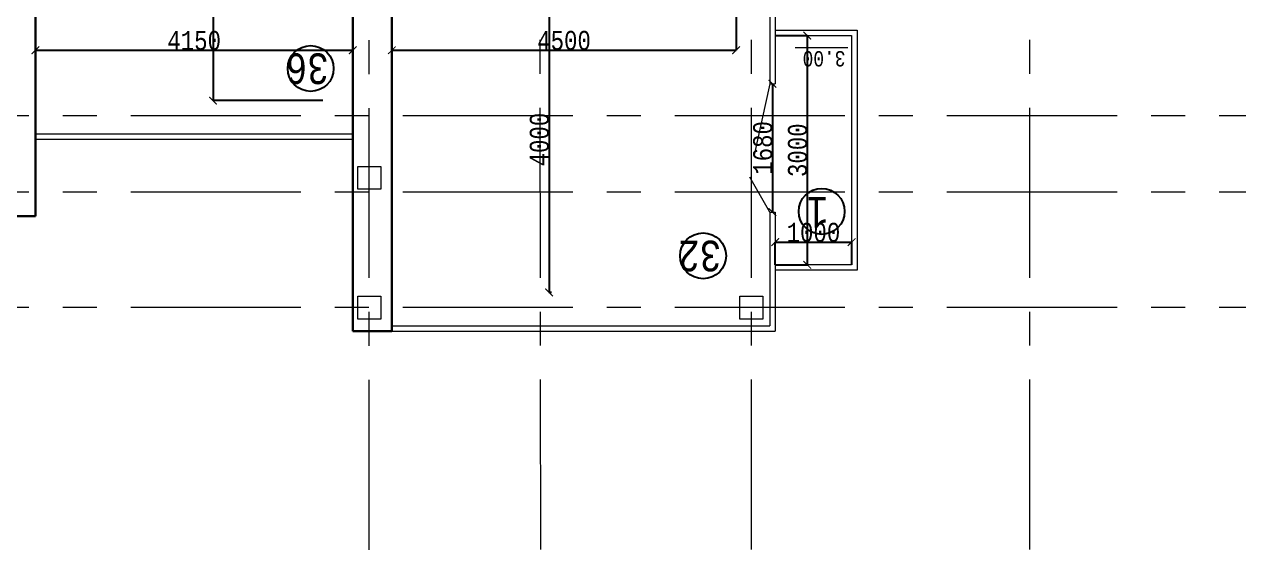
# Model space of a CAD drawing. Header units: millimetres. Extents: x -689206 to 4969298, y -1019800 to 703299.
# Drawn here: x 371042 to 386916, y -964577 to -957701 of the extents above; entities that cross this region are included whole.
import ezdxf

# ---------------------------------------------------------------- set-up
doc = ezdxf.new("R2010")
doc.units = ezdxf.units.MM
doc.linetypes.add('осеваяX2', pattern=[101.6, 63.5, -12.7, 12.7, -12.7])
for name, color, linetype, lineweight in [('б', 231, 'Continuous', 30), ('БАЛКОН', 7, 'Continuous', 20), ('РАЗМЕРЫ', 7, 'Continuous', 9), ('стены', 7, 'Continuous', 20)]:
    doc.layers.add(name, color=color, linetype=linetype, lineweight=lineweight)
doc.layers.add('четотам', color=7, linetype='Continuous')
doc.styles.add('Аннотативный', font='isocteur.ttf', dxfattribs={"width": 0.7, "height": 250})
doc.dimstyles.new('Аннотативный', dxfattribs={"dimscale": 0, "dimtxt": 250, "dimasz": 100, "dimexe": 1.25, "dimexo": 0.625, "dimtad": 1, "dimdec": 0, "dimtxsty": 'Аннотативный', "dimblk": 'ARCHTICK', "dimcen": 2.5, "dimadec": 0, "dimazin": 0, "dimtfac": 1, "dimtdec": 0, "dimtmove": 0, "dimatfit": 3, "dimfxl": 1, "dimarcsym": 0})

# ---------------------------------------------------------------- blocks, each defined once
blk = doc.blocks.new('_ArchTick')
at = {"color": 0, "linetype": 'ByBlock', "const_width": 0.15}
blk.add_lwpolyline([(-0.5, -0.5), (0.5, 0.5)], dxfattribs=at)
blk = doc.blocks.new('*D4259')
at = {"layer": 'Defpoints', "color": 0, "lineweight": 5, "transparency": 16777216}
for p in [(375337, -958041), (371187, -958700), (375337, -958700)]:
    blk.add_point(p, dxfattribs=at)
at = {"layer": 'стены', "color": 0, "lineweight": -2, "transparency": 16777216}
for p, q in [((371187, -958700), (371187, -958039)), ((371187, -958041), (375337, -958041)), ((375337, -958700), (375337, -958039))]:
    blk.add_line(p, q, dxfattribs=at)
at = {"layer": 'стены', "color": 0, "lineweight": -2, "transparency": 16777216, "xscale": 100, "yscale": 100, "zscale": 100, "rotation": 180}
blk.add_blockref('_ArchTick', (371187, -958041), dxfattribs=at)
at = {"layer": 'стены', "color": 0, "lineweight": -2, "transparency": 16777216, "xscale": 100, "yscale": 100, "zscale": 100}
blk.add_blockref('_ArchTick', (375337, -958041), dxfattribs=at)
at = {"layer": 'стены', "color": 0, "lineweight": 5, "transparency": 16777216, "insert": (373262, -957915), "char_height": 250, "attachment_point": 5, "style": 'Аннотативный'}
blk.add_mtext('4150', dxfattribs=at)
blk = doc.blocks.new('*D4283')
at = {"layer": 'Defpoints', "color": 0, "linetype": 'ByBlock', "lineweight": 5, "transparency": 16777216}
for p in [(380857, -957849), (380857, -960849), (381277, -960849)]:
    blk.add_point(p, dxfattribs=at)
at = {"layer": 'б', "color": 0, "linetype": 'ByBlock', "lineweight": -2, "transparency": 16777216}
for p, q in [((380857, -957849), (381278, -957849)), ((381277, -957849), (381277, -960849)), ((380857, -960849), (381278, -960849))]:
    blk.add_line(p, q, dxfattribs=at)
at = {"layer": 'б', "color": 0, "linetype": 'ByBlock', "lineweight": -2, "transparency": 16777216, "xscale": 100, "yscale": 100, "zscale": 100}
for p, rotation in [((381277, -957849), 90), ((381277, -960849), 270)]:
    blk.add_blockref('_ArchTick', p, dxfattribs=dict(at, rotation=rotation))
at = {"layer": 'б', "color": 0, "linetype": 'ByBlock', "lineweight": 5, "transparency": 16777216, "insert": (381151, -959349), "char_height": 250, "attachment_point": 5, "rotation": 90, "style": 'Аннотативный'}
blk.add_mtext('3000', dxfattribs=at)
blk = doc.blocks.new('*D4284')
at = {"layer": 'Defpoints', "color": 0, "linetype": 'ByBlock', "lineweight": 5, "transparency": 16777216}
for p in [(381857, -960552), (380857, -960849), (381857, -960849)]:
    blk.add_point(p, dxfattribs=at)
at = {"layer": 'б', "color": 0, "linetype": 'ByBlock', "lineweight": -2, "transparency": 16777216}
for p, q in [((380857, -960849), (380857, -960551)), ((380857, -960552), (381857, -960552)), ((381857, -960849), (381857, -960551))]:
    blk.add_line(p, q, dxfattribs=at)
at = {"layer": 'б', "color": 0, "linetype": 'ByBlock', "lineweight": -2, "transparency": 16777216, "xscale": 100, "yscale": 100, "zscale": 100, "rotation": 180}
blk.add_blockref('_ArchTick', (380857, -960552), dxfattribs=at)
at = {"layer": 'б', "color": 0, "linetype": 'ByBlock', "lineweight": -2, "transparency": 16777216, "xscale": 100, "yscale": 100, "zscale": 100}
blk.add_blockref('_ArchTick', (381857, -960552), dxfattribs=at)
at = {"layer": 'б', "color": 0, "linetype": 'ByBlock', "lineweight": 5, "transparency": 16777216, "insert": (381357, -960426), "char_height": 250, "attachment_point": 5, "style": 'Аннотативный'}
blk.add_mtext('1000', dxfattribs=at)
blk = doc.blocks.new('*D4340')
at = {"layer": 'Defpoints', "color": 0, "lineweight": 5, "transparency": 16777216}
for p in [(377936, -957210), (377901, -961210), (377936, -961210)]:
    blk.add_point(p, dxfattribs=at)
at = {"layer": 'РАЗМЕРЫ', "color": 0, "lineweight": -2, "transparency": 16777216}
for p, q in [((377935, -957210), (377900, -957210)), ((377901, -957210), (377901, -961210)), ((377935, -961210), (377900, -961210))]:
    blk.add_line(p, q, dxfattribs=at)
at = {"layer": 'РАЗМЕРЫ', "color": 0, "lineweight": -2, "transparency": 16777216, "xscale": 100, "yscale": 100, "zscale": 100}
for p, rotation in [((377901, -957210), 90), ((377901, -961210), 270)]:
    blk.add_blockref('_ArchTick', p, dxfattribs=dict(at, rotation=rotation))
at = {"layer": 'РАЗМЕРЫ', "color": 0, "lineweight": 5, "transparency": 16777216, "insert": (377776, -959210), "char_height": 250, "attachment_point": 5, "rotation": 90, "style": 'Аннотативный'}
blk.add_mtext('4000', dxfattribs=at)
blk = doc.blocks.new('*D4379')
at = {"layer": 'Defpoints', "color": 0, "linetype": 'ByBlock', "lineweight": 5, "transparency": 16777216}
for p in [(375847, -957210), (380347, -957210), (380347, -958041)]:
    blk.add_point(p, dxfattribs=at)
at = {"layer": 'РАЗМЕРЫ', "color": 0, "linetype": 'ByBlock', "lineweight": -2, "transparency": 16777216}
for p, q in [((375847, -957211), (375847, -958042)), ((380347, -957211), (380347, -958042)), ((375847, -958041), (380347, -958041))]:
    blk.add_line(p, q, dxfattribs=at)
at = {"layer": 'РАЗМЕРЫ', "color": 0, "linetype": 'ByBlock', "lineweight": -2, "transparency": 16777216, "xscale": 100, "yscale": 100, "zscale": 100, "rotation": 180}
blk.add_blockref('_ArchTick', (375847, -958041), dxfattribs=at)
at = {"layer": 'РАЗМЕРЫ', "color": 0, "linetype": 'ByBlock', "lineweight": -2, "transparency": 16777216, "xscale": 100, "yscale": 100, "zscale": 100}
blk.add_blockref('_ArchTick', (380347, -958041), dxfattribs=at)
at = {"layer": 'РАЗМЕРЫ', "color": 0, "linetype": 'ByBlock', "lineweight": 5, "transparency": 16777216, "insert": (378097, -957915), "char_height": 250, "attachment_point": 5, "style": 'Аннотативный'}
blk.add_mtext('4500', dxfattribs=at)
blk = doc.blocks.new('*D4407')
at = {"layer": 'Defpoints', "color": 0, "linetype": 'ByBlock', "lineweight": 5, "transparency": 16777216}
for p in [(375337, -955400), (373509, -958700), (374945, -958700)]:
    blk.add_point(p, dxfattribs=at)
at = {"layer": 'РАЗМЕРЫ', "color": 0, "linetype": 'ByBlock', "lineweight": -2, "transparency": 16777216}
for p, q in [((375336, -955400), (373508, -955400)), ((373509, -955400), (373509, -958700)), ((374944, -958700), (373508, -958700))]:
    blk.add_line(p, q, dxfattribs=at)
at = {"layer": 'РАЗМЕРЫ', "color": 0, "linetype": 'ByBlock', "lineweight": -2, "transparency": 16777216, "xscale": 100, "yscale": 100, "zscale": 100}
for p, rotation in [((373509, -955400), 90), ((373509, -958700), 270)]:
    blk.add_blockref('_ArchTick', p, dxfattribs=dict(at, rotation=rotation))
at = {"layer": 'РАЗМЕРЫ', "color": 0, "linetype": 'ByBlock', "lineweight": 5, "transparency": 16777216, "insert": (373383, -957050), "char_height": 250, "attachment_point": 5, "rotation": 90, "style": 'Аннотативный'}
blk.add_mtext('3300', dxfattribs=at)
blk = doc.blocks.new('*D4436')
at = {"layer": 'Defpoints', "color": 0, "lineweight": 5, "ltscale": 35, "transparency": 16777216}
for p in [(380822, -958479), (380822, -960159), (380822, -960159)]:
    blk.add_point(p, dxfattribs=at)
at = {"layer": 'РАЗМЕРЫ', "color": 0, "lineweight": -2, "ltscale": 35, "transparency": 16777216}
for p, q in [((380822, -958479), (380823, -958479)), ((380822, -958479), (380822, -960159)), ((380822, -960159), (380823, -960159))]:
    blk.add_line(p, q, dxfattribs=at)
at = {"layer": 'РАЗМЕРЫ', "color": 0, "lineweight": -2, "ltscale": 35, "transparency": 16777216, "xscale": 100, "yscale": 100, "zscale": 100}
for p, rotation in [((380822, -958479), 90), ((380822, -960159), 270)]:
    blk.add_blockref('_ArchTick', p, dxfattribs=dict(at, rotation=rotation))
at = {"layer": 'РАЗМЕРЫ', "color": 0, "lineweight": 9, "ltscale": 35, "transparency": 16777216, "insert": (380696, -959319), "char_height": 250, "attachment_point": 5, "rotation": 90, "style": 'Аннотативный'}
blk.add_mtext('1680', dxfattribs=at)

msp = doc.modelspace()

# ---------------------------------------------------------------- linework, layer by layer
at = {"layer": 'б', "color": 18, "linetype": 'ByBlock', "lineweight": 9, "true_color": 0x000000}
for p, q in [((381926.7, -957779.3), (381926.7, -960919.3)), ((380786.7, -958479.1), (380578.5, -959433.5)), ((380786.7, -960159.1), (380523.6, -959703.5))]:
    msp.add_line(p, q, dxfattribs=at)
at = {"layer": 'БАЛКОН', "lineweight": 9}
for p, q in [((380856.7, -957779.3), (381926.7, -957779.3)), ((380856.7, -957849.3), (381856.7, -957849.3)), ((381856.7, -957849.3), (381856.7, -960849.3)), ((381856.7, -960849.3), (380856.7, -960849.3)), ((381926.7, -960919.3), (380856.7, -960919.3))]:
    msp.add_line(p, q, dxfattribs=at)
at = {"layer": 'РАЗМЕРЫ', "linetype": 'осеваяX2', "lineweight": 5, "ltscale": 35}
for p, q in [((375550.6, -964577.2), (375550.6, -914735.9)), ((377794.6, -964573.6), (377714.6, -914735.9)), ((384186.1, -964573.6), (384186.1, -914735.9)), ((399549.4, -961409.7), (332346.7, -961408.5))]:
    msp.add_line(p, q, dxfattribs=at)
at = {"layer": 'РАЗМЕРЫ'}
for p, q in [((380786.7, -954488.2), (380786.7, -958479.1)), ((380856.7, -954488.2), (380856.7, -958479.1)), ((381805.7, -958009.8), (381116.4, -958009.8)), ((380786.7, -960159.1), (380786.7, -961648.3)), ((380856.7, -960159.1), (380856.7, -961718.3)), ((375846.7, -961648.3), (380786.7, -961648.3)), ((375846.7, -961718.3), (380856.7, -961718.3))]:
    msp.add_line(p, q, dxfattribs=at)
at = {"layer": 'РАЗМЕРЫ', "lineweight": 9, "ltscale": 35}
for p, q in [((380786.7, -958479.1), (380856.7, -958479.1)), ((380856.7, -958479.1), (380856.7, -958479.1)), ((380786.7, -960159.1), (380856.7, -960159.1))]:
    msp.add_line(p, q, dxfattribs=at)
at = {"layer": 'РАЗМЕРЫ', "lineweight": 5}
for p, q in [((375328.7, -959140.3), (371186.7, -959140.3)), ((375328.7, -959210.3), (371186.7, -959210.3))]:
    msp.add_line(p, q, dxfattribs=at)
at = {"layer": 'стены', "linetype": 'осеваяX2', "lineweight": 5, "ltscale": 35}
for p, q in [((380546.7, -964573.6), (380546.7, -914735.9)), ((399549.4, -958900.3), (332346.7, -958900.3)), ((399549.4, -959900.3), (332346.7, -959900.3))]:
    msp.add_line(p, q, dxfattribs=at)
at = {"layer": 'стены', "lineweight": 30}
for p, q in [((371186.7, -959210.3), (371186.7, -955400.3)), ((375336.7, -955400.3), (375336.7, -961718.3)), ((375846.7, -961718.3), (375846.7, -957210.3)), ((371186.7, -960210.3), (371186.7, -959210.3)), ((371186.7, -960210.3), (370676.7, -960210.3)), ((375846.7, -961718.3), (375336.7, -961718.3))]:
    msp.add_line(p, q, dxfattribs=at)
at = {"layer": 'стены'}
for points in [[(375700.6, -959860.3), (375400.6, -959860.3), (375400.6, -959560.3), (375700.6, -959560.3)], [(375700.6, -961559.4), (375400.6, -961559.4), (375400.6, -961259.4), (375700.6, -961259.4)], [(380696.1, -961559.4), (380396.1, -961559.4), (380396.1, -961259.4), (380696.1, -961259.4)]]:
    msp.add_lwpolyline(points, close=True, dxfattribs=at)
at = {"layer": 'четотам'}
for centre in [(374784.7, -958280.2), (381464.7, -960150.2), (379915, -960731.2)]:
    msp.add_circle(centre, 300, dxfattribs=at)

# ---------------------------------------------------------------- texts
at = {"layer": 'РАЗМЕРЫ', "lineweight": 20, "ltscale": 150, "char_height": 401.1, "width": 1460, "attachment_point": 1, "rotation": 180, "style": 'Аннотативный'}
for s, insert in [('36', (375022, -958483.3)), ('1', (381552.7, -960363.9)), ('32', (380152.3, -960934.2))]:
    msp.add_mtext(s, dxfattribs=dict(at, insert=insert))
at = {"layer": 'РАЗМЕРЫ', "insert": (381776.4, -958252.6), "char_height": 200, "width": 656.117, "attachment_point": 1, "rotation": 180, "style": 'Аннотативный'}
msp.add_mtext('3.00', dxfattribs=at)

# ---------------------------------------------------------------- dimensions: what is measured, and where the dimension line sits
at = {"layer": 'б', "color": 18, "linetype": 'ByBlock', "lineweight": 5, "true_color": 0x000000}
for p1, p2, distance, picture, middle in [((380856.7, -957849.3), (380856.7, -960849.3), 419.9, '*D4283', (381151, -959349.3)), ((380856.7, -960849.3), (381856.7, -960849.3), 297.2, '*D4284', (381356.7, -960426.5))]:
    dim = msp.add_aligned_dim(p1=p1, p2=p2, distance=distance, dimstyle='Аннотативный', dxfattribs=at)
    dim.commit()
    dim.dimension.update_dxf_attribs({"geometry": picture, "text_midpoint": middle})
at = {"layer": 'РАЗМЕРЫ', "linetype": 'ByBlock', "lineweight": 5}
for base, p1, p2, angle, picture, middle in [((373509, -958700.3), (375336.7, -955400.3), (374944.7, -958700.3), 270, '*D4407', (373383.3, -957050.3)), ((380346.7, -958040.6), (375846.7, -957210.3), (380346.7, -957210.3), 180, '*D4379', (378096.7, -957915))]:
    dim = msp.add_linear_dim(base=base, p1=p1, p2=p2, angle=angle, dimstyle='Аннотативный', dxfattribs=at)
    dim.commit()
    dim.dimension.update_dxf_attribs({"geometry": picture, "text_midpoint": middle})
at = {"layer": 'РАЗМЕРЫ', "lineweight": 5}
dim = msp.add_linear_dim(base=(377901.5, -961210.3), p1=(377935.7, -957210.3), p2=(377935.7, -961210.3), angle=270, dimstyle='Аннотативный', dxfattribs=at)
dim.commit()
dim.dimension.update_dxf_attribs({"geometry": '*D4340', "text_midpoint": (377775.8, -959210.3)})
at = {"layer": 'РАЗМЕРЫ', "lineweight": 9, "ltscale": 35}
dim = msp.add_linear_dim(base=(380821.7, -960159.1), p1=(380821.7, -958479.1), p2=(380821.7, -960159.1), angle=270, dimstyle='Аннотативный', dxfattribs=at)
dim.commit()
dim.dimension.update_dxf_attribs({"geometry": '*D4436', "text_midpoint": (380696.1, -959319.1)})
at = {"layer": 'стены', "lineweight": 5}
dim = msp.add_aligned_dim(p1=(371186.7, -958700.3), p2=(375336.7, -958700.3), distance=659.7, dimstyle='Аннотативный', dxfattribs=at)
dim.commit()
dim.dimension.update_dxf_attribs({"geometry": '*D4259', "text_midpoint": (373261.7, -957915)})

doc.saveas('drawing.dxf')
